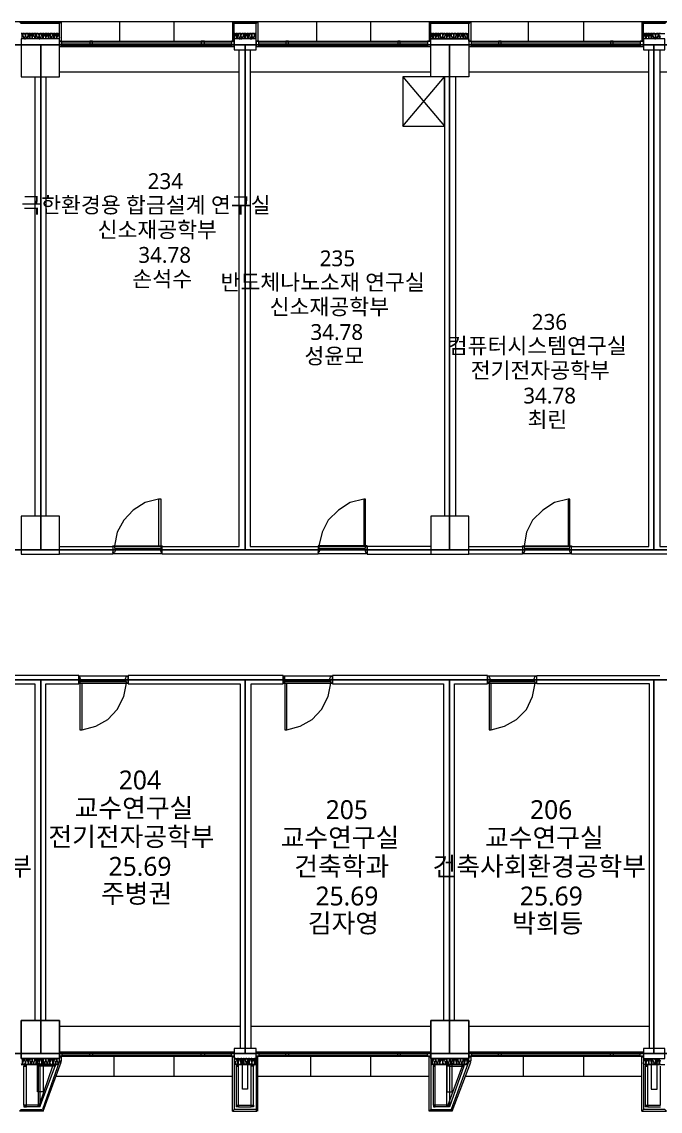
# Model space of a CAD drawing. Header units: millimetres. Extents: x -4020 to 126975, y -1911 to 106713.
# Drawn here: x 33847 to 45550, y 19414 to 39389 of the extents above; entities that cross this region are included whole.
import ezdxf

# ---------------------------------------------------------------- set-up
doc = ezdxf.new("R2010")
doc.units = ezdxf.units.MM
doc.layers.add('PDF_문자', color=7, linetype='Continuous')
doc.layers.add('PDF_형상', color=7, linetype='Continuous')
doc.styles.add('PDF 맑은 고딕', font='malgun.ttf')

msp = doc.modelspace()

# ---------------------------------------------------------------- linework, layer by layer
at = {"layer": 'PDF_형상', "lineweight": 5}
for points in [[(66295, 39389), (20158, 39389)], [(35641, 39389), (35641, 39031)], [(36636, 39389), (36636, 39031)], [(39247, 39389), (39247, 39031)], [(40242, 39389), (40242, 39031)], [(43133, 39389), (43133, 39031)], [(44144, 39389), (44144, 39031)], [(45558, 39171), (45543, 39171), (45527, 39171), (45527, 39140), (45527, 39093), (45527, 39078), (45512, 39078), (45496, 39093), (45512, 39140), (45512, 39171), (45496, 39171), (45481, 39171), (45465, 39140), (45449, 39171), (45434, 39171), (45418, 39171), (45418, 39140), (45434, 39093), (45418, 39078), (45403, 39078), (45403, 39093), (45403, 39140), (45403, 39171), (45387, 39171), (45372, 39171), (45372, 39140), (45387, 39093), (45372, 39078), (45356, 39078), (45341, 39093), (45356, 39140), (45356, 39171), (45341, 39171), (45325, 39171), (45325, 39140), (45341, 39093), (45325, 39078), (45310, 39078), (45294, 39093), (45310, 39140), (45310, 39171), (45294, 39171), (45278, 39171), (45278, 39140), (45278, 39093), (45278, 39078), (45263, 39078), (45247, 39093), (45263, 39140), (45263, 39171), (45247, 39171), (45636, 39171)], [(49196, 20471), (45434, 20471), (41688, 20471), (37941, 20471), (34195, 20471), (30433, 20471), (26687, 20471), (22941, 20471), (22941, 24466), (18946, 24466), (18946, 27326), (18946, 32129), (18946, 38969), (22941, 38969), (26687, 38969), (30433, 38969), (34195, 38969), (64445, 38969)], [(34537, 39031), (37739, 39031)], [(34584, 39000), (37693, 39000)], [(34584, 38954), (37693, 38954)], [(37833, 39078), (37848, 39078)], [(38035, 39078), (38050, 39078)], [(38143, 39031), (41346, 39031)], [(38190, 39000), (41283, 39000)], [(38190, 38954), (41283, 38954)], [(42045, 39031), (45247, 39031)], [(42092, 39000), (45185, 39000)], [(42092, 38954), (45185, 38954)], [(45558, 39078), (45543, 39093), (45558, 39140)], [(34537, 38938), (37739, 38938)], [(38035, 38876), (38035, 29767), (39278, 29767), (39278, 29627), (36418, 29627), (36418, 29767), (37833, 29767), (37833, 38876)], [(38143, 38938), (41346, 38938)], [(42045, 38938), (45247, 38938)], [(45543, 38876), (45543, 29767), (46771, 29767), (46771, 29627), (43926, 29627), (43926, 29767), (45341, 29767), (45341, 38876)], [(34086, 38378), (34086, 30326)], [(34288, 38378), (34288, 30326)], [(34537, 38472), (37833, 38472)], [(38035, 38472), (41346, 38472)], [(40833, 38378), (41594, 37477)], [(40833, 37477), (41594, 38378), (41594, 30326)], [(41796, 38378), (41796, 30326)], [(42045, 38472), (45341, 38472)], [(45543, 38472), (48838, 38472)], [(49196, 29704), (45434, 29704), (41688, 29704), (37941, 29704), (34195, 29704), (30433, 29704), (26687, 29704), (22941, 29704), (22941, 32129), (18946, 32129), (18946, 27326), (22941, 27326), (26687, 27326), (30433, 27326), (34195, 27326), (37941, 27326), (41688, 27326), (45434, 27326), (49196, 27326)], [(36356, 30637), (36107, 30575), (35889, 30435), (35718, 30248), (35594, 30031), (35547, 29782), (35547, 29736), (36402, 29736), (36402, 30637), (36356, 30637), (36356, 29782)], [(40118, 30637), (39869, 30575), (39651, 30435), (39465, 30248), (39356, 30031), (39294, 29782), (39294, 29736), (40149, 29736), (40149, 30637), (40118, 30637), (40118, 29782)], [(43864, 30637), (43615, 30575), (43398, 30435), (43211, 30248), (43102, 30031), (43056, 29782), (43056, 29736), (43895, 29736), (43895, 30637), (43864, 30637), (43864, 29782)], [(34537, 29767), (35516, 29767), (35516, 29627), (34537, 29627)], [(35516, 29767), (35516, 29782), (36418, 29782), (36418, 29767)], [(40180, 29767), (40180, 29782), (39278, 29782), (39278, 29767)], [(41346, 29767), (40180, 29767), (40180, 29627), (41346, 29627)], [(42045, 29767), (43024, 29767), (43024, 29627), (42045, 29627)], [(43024, 29767), (43024, 29782), (43926, 29782), (43926, 29767)], [(35563, 29736), (35563, 29704), (35547, 29658), (35516, 29658), (35516, 29673)], [(36387, 29736), (36387, 29704), (36402, 29658), (36418, 29658), (36418, 29673)], [(39309, 29736), (39309, 29704), (39294, 29658), (39278, 29658), (39278, 29673)], [(40133, 29736), (40133, 29704), (40149, 29658), (40180, 29658), (40180, 29673)], [(43071, 29736), (43071, 29704), (43056, 29658), (43024, 29658), (43024, 29673)], [(43879, 29736), (43879, 29704), (43895, 29658), (43926, 29658), (43926, 29673)], [(34288, 21077), (34288, 27248), (34895, 27248), (34895, 27404), (32034, 27404), (32034, 27248), (34086, 27248), (34086, 21077)], [(34895, 27264), (34910, 27264), (34910, 27295), (34926, 27295), (34926, 27342), (34910, 27388), (34895, 27388)], [(35796, 27264), (35765, 27264), (35765, 27295), (35750, 27295), (35750, 27342), (35765, 27388), (35796, 27388)], [(38050, 20564), (38050, 27248), (38641, 27248), (38641, 27404), (35796, 27404), (35796, 27248), (37848, 27248), (37848, 20564)], [(38641, 27264), (38672, 27264), (38672, 27295), (38672, 27342), (38672, 27388), (38641, 27388)], [(39542, 27264), (39511, 27264), (39511, 27295), (39496, 27295), (39496, 27342), (39511, 27388), (39542, 27388)], [(41781, 21077), (41781, 27248), (42387, 27248), (42387, 27404), (39542, 27404), (39542, 27248), (41579, 27248), (41579, 21077)], [(42387, 27264), (42418, 27264), (42418, 27295), (42434, 27295), (42434, 27342), (42418, 27388), (42387, 27388)], [(43289, 27264), (43258, 27264), (43258, 27295), (43242, 27295), (43242, 27342), (43258, 27388), (43289, 27388)], [(45356, 20564), (45356, 27248), (43289, 27248), (43289, 27404), (45543, 27404)], [(34957, 26409), (35205, 26471), (35423, 26595), (35594, 26782), (35718, 27015), (35765, 27264), (34910, 27264), (34910, 26409), (34957, 26409), (34957, 27264)], [(35750, 27295), (34926, 27295)], [(39496, 27295), (38672, 27295)], [(38703, 26409), (38952, 26471), (39169, 26595), (39340, 26782), (39465, 27015), (39511, 27264), (38672, 27264), (38672, 26409), (38703, 26409), (38703, 27264)], [(42449, 26409), (42698, 26471), (42916, 26595), (43102, 26782), (43211, 27015), (43258, 27264), (42418, 27264), (42418, 26409), (42449, 26409), (42449, 27264)], [(43242, 27295), (42434, 27295)], [(37848, 20968), (34537, 20968)], [(41346, 20968), (38050, 20968)], [(45356, 20968), (42045, 20968)], [(34522, 20284), (34522, 20300), (34537, 20347), (34537, 20362), (34522, 20378), (34506, 20378), (34490, 20362), (34490, 20347), (34506, 20300), (34506, 20284), (34490, 20269), (34475, 20284), (34475, 20300), (34490, 20347), (34490, 20362), (34475, 20378), (34459, 20378), (34444, 20362), (34444, 20347), (34459, 20300), (34459, 20284), (34444, 20269), (34428, 20284), (34428, 20300), (34428, 20347), (34428, 20362), (34428, 20378), (34413, 20378), (34397, 20362), (34397, 20347), (34413, 20300), (34413, 20284), (34397, 20269), (34366, 20284), (34366, 20300), (34382, 20347), (34382, 20362), (34366, 20378), (34351, 20378), (34351, 20362), (34351, 20347), (34351, 20300), (34351, 20284), (34335, 20269), (34319, 20284), (34319, 20300), (34335, 20347), (34335, 20362), (34319, 20378), (34304, 20378), (34288, 20362), (34288, 20347), (34304, 20300), (34304, 20284), (34288, 20269), (34273, 20284), (34273, 20300), (34288, 20347), (34288, 20362), (34273, 20378), (34257, 20378), (34242, 20362), (34242, 20347), (34257, 20300), (34257, 20284), (34242, 20269), (34226, 20284), (34226, 20300), (34226, 20347), (34226, 20362), (34226, 20378), (34211, 20378), (34195, 20362), (34195, 20347), (34211, 20300), (34211, 20284), (34195, 20269), (34180, 20284), (34164, 20300), (34148, 20284), (34133, 20269), (34117, 20284), (34117, 20300), (34133, 20347), (34133, 20362), (34117, 20378), (34102, 20378), (34102, 20362), (34102, 20347), (34102, 20300), (34102, 20284), (34086, 20269), (34071, 20284), (34071, 20300), (34086, 20347), (34086, 20362), (34071, 20378), (34055, 20378), (34040, 20362), (34040, 20347), (34055, 20300), (34055, 20284), (34040, 20269), (34024, 20284), (34024, 20300), (34040, 20347), (34040, 20362), (34024, 20378), (34009, 20378), (33993, 20362), (33993, 20347), (34009, 20300), (34009, 20284), (33993, 20269), (33977, 20284), (33977, 20300), (33977, 20347), (33977, 20362), (33977, 20378), (33962, 20378), (33946, 20362), (33946, 20347), (33962, 20300), (33962, 20284), (33946, 20269), (33915, 20284), (33915, 20300), (33900, 20284), (33884, 20269), (33869, 20284), (33869, 20300), (33884, 20347), (33884, 20362), (33869, 20378), (33853, 20378), (33853, 20362), (33853, 20347), (33853, 20300), (33853, 20284), (33838, 20269), (34522, 20269)], [(34242, 20378), (34242, 19771), (34133, 19771), (34133, 20378)], [(34537, 20502), (37739, 20502)], [(34537, 20424), (37739, 20424)], [(34537, 20331), (34537, 20409), (34568, 20409), (34568, 20331), (34537, 20331), (34568, 20315)], [(34584, 20486), (37693, 20486)], [(34584, 20440), (37693, 20440)], [(35532, 20424), (35532, 20051)], [(36636, 20424), (36636, 20051)], [(37988, 20378), (37988, 19818), (37895, 19818), (37895, 20378)], [(38143, 20502), (41346, 20502)], [(38143, 20424), (41346, 20424)], [(38190, 20486), (41283, 20486)], [(38190, 20440), (41283, 20440)], [(39138, 20424), (39138, 20051)], [(40242, 20424), (40242, 20051)], [(42030, 20284), (42014, 20300), (42030, 20347), (42030, 20362), (42030, 20378), (42014, 20378), (41999, 20362), (41999, 20347), (42014, 20300), (41999, 20284), (41983, 20269), (41967, 20284), (41967, 20300), (41983, 20347), (41983, 20362), (41967, 20378), (41952, 20378), (41952, 20362), (41952, 20347), (41952, 20300), (41952, 20284), (41936, 20269), (41921, 20284), (41921, 20300), (41936, 20347), (41936, 20362), (41921, 20378), (41905, 20378), (41890, 20362), (41890, 20347), (41905, 20300), (41905, 20284), (41890, 20269), (41874, 20284), (41874, 20300), (41890, 20347), (41890, 20362), (41874, 20378), (41859, 20378), (41843, 20362), (41843, 20347), (41859, 20300), (41859, 20284), (41843, 20269), (41828, 20284), (41828, 20300), (41828, 20347), (41828, 20362), (41828, 20378), (41812, 20378), (41796, 20362), (41796, 20347), (41812, 20300), (41812, 20284), (41796, 20269), (41765, 20284), (41765, 20300), (41750, 20284), (41734, 20269), (41719, 20284), (41719, 20300), (41734, 20347), (41734, 20362), (41719, 20378), (41703, 20378), (41703, 20362), (41703, 20347), (41703, 20300), (41703, 20284), (41688, 20269), (41672, 20284), (41672, 20300), (41688, 20347), (41688, 20362), (41672, 20378), (41657, 20378), (41641, 20362), (41641, 20347), (41657, 20300), (41657, 20284), (41641, 20269), (41625, 20284), (41625, 20300), (41641, 20347), (41625, 20362), (41625, 20378), (41610, 20378), (41594, 20362), (41594, 20347), (41610, 20300), (41610, 20284), (41594, 20269), (41579, 20284), (41563, 20300), (41563, 20284), (41532, 20269), (41517, 20284), (41517, 20300), (41532, 20347), (41532, 20362), (41517, 20378), (41501, 20378), (41501, 20362), (41501, 20347), (41501, 20300), (41501, 20284), (41486, 20269), (41470, 20284), (41470, 20300), (41486, 20347), (41486, 20362), (41470, 20378), (41454, 20378), (41439, 20362), (41439, 20347), (41454, 20300), (41454, 20284), (41439, 20269), (41423, 20284), (41423, 20300), (41439, 20347), (41439, 20362), (41423, 20378), (41408, 20378), (41392, 20362), (41392, 20347), (41408, 20300), (41408, 20284), (41392, 20269), (41377, 20284), (41377, 20300), (41377, 20347), (41377, 20362), (41377, 20378), (41361, 20378), (41346, 20362), (41346, 20347), (41361, 20300), (41361, 20284), (41346, 20269), (42014, 20269)], [(41641, 20378), (41641, 19771), (41734, 19771), (41734, 20378)], [(42045, 20502), (45247, 20502)], [(42045, 20424), (45247, 20424)], [(42076, 20315), (42045, 20331), (42045, 20409), (42076, 20409), (42076, 20331), (42045, 20331)], [(42092, 20486), (45185, 20486)], [(42092, 20440), (45185, 20440)], [(43040, 20424), (43040, 20051)], [(44144, 20424), (44144, 20051)], [(45387, 20378), (45372, 20362), (45372, 20347), (45387, 20300), (45387, 20284), (45372, 20269), (45356, 20269), (45341, 20284), (45341, 20300), (45356, 20347), (45356, 20362), (45341, 20378), (45325, 20362), (45325, 20347), (45341, 20300), (45341, 20284), (45325, 20269), (45310, 20269), (45294, 20284), (45294, 20300), (45310, 20347), (45310, 20362), (45294, 20378), (45278, 20362), (45278, 20347), (45278, 20300), (45278, 20284), (45278, 20269), (45263, 20269), (45247, 20284), (45247, 20300), (45263, 20347), (45263, 20362), (45247, 20378)], [(45558, 20362), (45543, 20378), (45527, 20362), (45527, 20347), (45527, 20300), (45527, 20284), (45527, 20269), (45512, 20269), (45496, 20284), (45496, 20300), (45512, 20347), (45512, 20362), (45496, 20378)], [(33884, 19523), (33884, 20238), (33931, 20269)], [(34148, 19523), (33931, 19523), (33931, 20238)], [(34428, 20238), (34180, 20238), (34148, 20269), (34148, 19523), (34180, 19492), (34459, 20238), (34413, 20269)], [(34413, 20238), (34164, 19523)], [(34428, 20269), (34180, 20269), (34180, 19523)], [(37786, 19523), (37817, 19523), (37817, 19492), (37786, 19492), (37786, 19523), (37786, 20238), (37817, 20269)], [(37786, 19492), (37817, 19523), (38050, 19523), (38050, 20238)], [(37817, 19523), (37817, 20238)], [(38097, 19523), (38097, 20238), (38050, 20269)], [(41392, 19523), (41392, 20238), (41423, 20269)], [(41641, 19523), (41423, 19523), (41423, 20238)], [(41921, 20269), (41952, 20238), (41688, 19492), (41641, 19523), (41641, 20269), (41688, 20238), (41936, 20238)], [(41921, 20238), (41657, 19523)], [(41936, 20269), (41688, 20269), (41688, 19523)], [(45247, 20269), (45636, 20269)], [(45278, 19523), (45325, 19523), (45325, 19492), (45278, 19492), (45278, 19523), (45278, 20238), (45325, 20269)], [(45278, 19492), (45325, 19523), (45558, 19523), (45558, 20238)], [(45325, 19523), (45325, 20238)], [(45558, 20269), (45543, 20284), (45543, 20300), (45558, 20347)], [(37708, 20051), (34475, 20051)], [(41315, 20051), (38175, 20051)], [(45216, 20051), (41967, 20051)], [(33884, 19492), (33931, 19523)], [(34148, 19492), (33931, 19492)], [(37817, 19492), (38050, 19492)], [(38097, 19492), (38050, 19523)], [(41392, 19492), (41423, 19523)], [(41641, 19492), (41423, 19492)], [(45325, 19492), (45558, 19492)]]:
    msp.add_lwpolyline(points, dxfattribs=at)
for points in [[(33838, 39358), (33806, 39389), (34568, 39389), (34537, 39358)], [(34537, 39358), (34568, 39389), (34568, 39031), (34537, 39031)], [(37739, 39358), (37708, 39389), (37708, 39031), (37739, 39031)], [(37739, 39358), (37708, 39389), (38159, 39389), (38143, 39358)], [(38143, 39358), (38175, 39389), (38175, 39031), (38143, 39031)], [(41346, 39358), (41315, 39389), (41315, 39031), (41346, 39031)], [(41346, 39358), (41315, 39389), (42061, 39389), (42030, 39358)], [(42045, 39358), (42076, 39389), (42076, 39031), (42045, 39031)], [(45247, 39358), (45216, 39389), (45667, 39389), (45636, 39358)], [(45247, 39358), (45216, 39389), (45216, 39031), (45247, 39031)], [(34522, 39140), (34537, 39093), (34522, 39078), (34506, 39078), (34490, 39093), (34506, 39140), (34506, 39171), (34490, 39171), (34475, 39171), (34475, 39140), (34490, 39093), (34475, 39078), (34459, 39078), (34444, 39093), (34459, 39140), (34459, 39171), (34444, 39171), (34428, 39171), (34428, 39140), (34428, 39093), (34428, 39078), (34413, 39078), (34397, 39093), (34413, 39140), (34413, 39171), (34397, 39171), (34366, 39171), (34366, 39140), (34382, 39093), (34366, 39078), (34351, 39078), (34351, 39093), (34351, 39140), (34351, 39171), (34335, 39171), (34319, 39171), (34319, 39140), (34335, 39093), (34319, 39078), (34304, 39078), (34288, 39093), (34304, 39140), (34304, 39171), (34288, 39171), (34273, 39171), (34273, 39140), (34288, 39093), (34273, 39078), (34257, 39078), (34242, 39093), (34257, 39140), (34257, 39171), (34242, 39171), (34226, 39171), (34226, 39140), (34226, 39093), (34226, 39078), (34211, 39078), (34195, 39093), (34211, 39140), (34211, 39171), (34195, 39171), (34180, 39171), (34164, 39140), (34148, 39171), (34133, 39171), (34117, 39171), (34117, 39140), (34133, 39093), (34117, 39078), (34102, 39078), (34102, 39093), (34102, 39140), (34102, 39171), (34086, 39171), (34071, 39171), (34071, 39140), (34086, 39093), (34071, 39078), (34055, 39078), (34040, 39093), (34055, 39140), (34055, 39171), (34040, 39171), (34024, 39171), (34024, 39140), (34040, 39093), (34024, 39078), (34009, 39078), (33993, 39093), (34009, 39140), (34009, 39171), (33993, 39171), (33977, 39171), (33977, 39140), (33977, 39093), (33977, 39078), (33962, 39078), (33946, 39093), (33962, 39140), (33962, 39171), (33946, 39171), (33915, 39171), (33915, 39140), (33900, 39171), (33884, 39171), (33869, 39171), (33869, 39140), (33884, 39093), (33869, 39078), (33853, 39078), (33853, 39093), (33853, 39140), (33853, 39171), (33838, 39171), (34537, 39171), (34522, 39171)], [(38128, 39140), (38128, 39093), (38128, 39078), (38112, 39078), (38097, 39093), (38112, 39140), (38112, 39171), (38097, 39171), (38066, 39171), (38066, 39140), (38050, 39171), (38035, 39171), (38019, 39171), (38019, 39140), (38035, 39093), (38019, 39078), (38004, 39078), (38004, 39093), (38004, 39140), (38004, 39171), (37988, 39171), (37972, 39171), (37972, 39140), (37988, 39093), (37972, 39078), (37957, 39078), (37941, 39093), (37957, 39140), (37957, 39171), (37941, 39171), (37926, 39171), (37926, 39140), (37926, 39093), (37926, 39078), (37910, 39078), (37895, 39093), (37910, 39140), (37910, 39171), (37895, 39171), (37879, 39171), (37864, 39140), (37864, 39171), (37833, 39171), (37817, 39171), (37817, 39140), (37833, 39093), (37817, 39078), (37801, 39078), (37801, 39093), (37801, 39140), (37801, 39171), (37786, 39171), (37770, 39171), (37770, 39140), (37786, 39093), (37770, 39078), (37755, 39078), (37739, 39093), (37755, 39140), (37755, 39171), (37739, 39171), (38143, 39171), (38128, 39171)], [(42014, 39140), (41999, 39171), (41983, 39171), (41967, 39171), (41967, 39140), (41983, 39093), (41967, 39078), (41952, 39078), (41952, 39093), (41952, 39140), (41952, 39171), (41936, 39171), (41921, 39171), (41921, 39140), (41936, 39093), (41921, 39078), (41905, 39078), (41890, 39093), (41905, 39140), (41905, 39171), (41890, 39171), (41874, 39171), (41874, 39140), (41890, 39093), (41874, 39078), (41859, 39078), (41843, 39093), (41859, 39140), (41859, 39171), (41843, 39171), (41828, 39171), (41828, 39140), (41828, 39093), (41828, 39078), (41812, 39078), (41796, 39093), (41812, 39140), (41812, 39171), (41796, 39171), (41765, 39171), (41765, 39140), (41750, 39171), (41734, 39171), (41719, 39171), (41719, 39140), (41734, 39093), (41719, 39078), (41703, 39078), (41703, 39093), (41703, 39140), (41703, 39171), (41688, 39171), (41672, 39171), (41672, 39140), (41688, 39093), (41672, 39078), (41657, 39078), (41641, 39093), (41657, 39140), (41657, 39171), (41641, 39171), (41625, 39171), (41625, 39140), (41641, 39093), (41625, 39093), (41625, 39078), (41610, 39078), (41594, 39093), (41610, 39140), (41610, 39171), (41594, 39171), (41579, 39171), (41563, 39140), (41563, 39171), (41532, 39171), (41517, 39171), (41517, 39140), (41532, 39093), (41517, 39078), (41501, 39078), (41501, 39093), (41501, 39140), (41501, 39171), (41486, 39171), (41470, 39171), (41470, 39140), (41486, 39093), (41470, 39078), (41454, 39078), (41439, 39093), (41454, 39140), (41454, 39171), (41439, 39171), (41423, 39171), (41423, 39140), (41439, 39093), (41423, 39078), (41408, 39078), (41392, 39093), (41408, 39140), (41408, 39171), (41392, 39171), (41377, 39171), (41377, 39140), (41377, 39093), (41377, 39078), (41361, 39078), (41346, 39093), (41361, 39140), (41361, 39171), (41346, 39171), (42045, 39171), (42030, 39171)], [(34195, 38969), (30433, 38969), (30433, 29704), (34195, 29704)], [(34537, 39078), (33838, 39078), (33838, 38378), (34537, 38378)], [(33915, 39140), (33900, 39093), (33900, 39078), (33915, 39078), (33931, 39093)], [(34164, 39140), (34148, 39093), (34164, 39078), (34180, 39078), (34180, 39093)], [(37941, 38969), (34195, 38969), (34195, 29704), (37941, 29704)], [(34537, 38938), (34584, 38938), (34584, 39031), (34537, 39031)], [(35097, 38938), (35143, 38938), (35143, 39031), (35097, 39031)], [(37133, 38938), (37195, 38938), (37195, 39031), (37133, 39031)], [(37693, 38938), (37739, 38938), (37739, 39031), (37693, 39031)], [(37739, 39078), (37739, 38876), (38143, 38876), (38143, 39078)], [(37864, 39140), (37848, 39093), (37864, 39078), (37879, 39078), (37879, 39093)], [(41688, 38969), (37941, 38969), (37941, 29704), (41688, 29704)], [(38066, 39140), (38050, 39093), (38050, 39078), (38066, 39078), (38081, 39093)], [(38143, 38938), (38190, 38938), (38190, 39031), (38143, 39031)], [(38687, 38938), (38734, 38938), (38734, 39031), (38687, 39031)], [(40739, 38938), (40786, 38938), (40786, 39031), (40739, 39031)], [(41283, 38938), (41346, 38938), (41346, 39031), (41283, 39031)], [(42045, 39078), (42045, 38378), (41346, 38378), (41346, 39078)], [(41563, 39140), (41548, 39093), (41563, 39078), (41579, 39078), (41579, 39093)], [(45434, 38969), (41688, 38969), (41688, 29704), (45434, 29704)], [(41765, 39140), (41750, 39093), (41750, 39078), (41765, 39078), (41781, 39093)], [(42014, 39140), (41999, 39093), (42014, 39078), (42030, 39078), (42030, 39093)], [(42045, 38938), (42092, 38938), (42092, 39031), (42045, 39031)], [(42589, 38938), (42636, 38938), (42636, 39031), (42589, 39031)], [(44641, 38938), (44688, 38938), (44688, 39031), (44641, 39031)], [(45185, 38938), (45247, 38938), (45247, 39031), (45185, 39031)], [(45247, 39078), (45247, 38876), (45636, 38876), (45636, 39078)], [(49196, 38969), (45434, 38969), (45434, 29704), (49196, 29704)], [(45465, 39140), (45449, 39093), (45449, 39078), (45465, 39078), (45481, 39093)], [(40833, 38378), (40833, 37477), (41594, 37477), (41594, 38378)], [(33838, 29627), (34537, 29627), (34537, 30326), (33838, 30326)], [(41346, 29627), (42045, 29627), (42045, 30326), (41346, 30326)], [(36418, 29767), (35516, 29767), (35516, 29642), (36418, 29642)], [(40180, 29767), (39278, 29767), (39278, 29642), (40180, 29642)], [(43926, 29767), (43024, 29767), (43024, 29642), (43926, 29642)], [(34895, 27264), (35796, 27264), (35796, 27388), (34895, 27388)], [(38641, 27264), (39542, 27264), (39542, 27388), (38641, 27388)], [(42387, 27264), (43289, 27264), (43289, 27388), (42387, 27388)], [(34195, 27326), (30433, 27326), (30433, 20471), (34195, 20471)], [(37941, 27326), (34195, 27326), (34195, 20471), (37941, 20471)], [(41688, 27326), (37941, 27326), (37941, 20471), (41688, 20471)], [(45434, 27326), (41688, 27326), (41688, 20471), (45434, 20471)], [(49196, 27326), (45434, 27326), (45434, 20471), (49196, 20471)], [(34537, 21077), (33838, 21077), (33838, 20378), (34537, 20378)], [(33838, 20378), (33838, 21077), (34537, 21077), (34537, 20378)], [(42045, 21077), (41346, 21077), (41346, 20378), (42045, 20378)], [(41346, 20378), (41346, 21077), (42045, 21077), (42045, 20378)], [(33915, 20300), (33931, 20347), (33931, 20362), (33915, 20378), (33900, 20378), (33900, 20362), (33900, 20347)], [(34164, 20300), (34180, 20347), (34180, 20362), (34180, 20378), (34164, 20378), (34148, 20362), (34148, 20347)], [(34537, 20502), (34584, 20502), (34584, 20424), (34537, 20424)], [(35097, 20502), (35143, 20502), (35143, 20424), (35097, 20424)], [(37133, 20502), (37195, 20502), (37195, 20424), (37133, 20424)], [(37693, 20502), (37739, 20502), (37739, 20424), (37693, 20424)], [(37739, 19445), (37708, 19414), (37708, 20409), (37739, 20409)], [(37739, 20564), (37739, 20378), (38143, 20378), (38143, 20564)], [(38143, 20269), (38128, 20284), (38128, 20300), (38128, 20347), (38128, 20362), (38128, 20378), (38112, 20378), (38097, 20362), (38097, 20347), (38112, 20300), (38112, 20284), (38097, 20269), (38066, 20284), (38066, 20300), (38081, 20347), (38081, 20362), (38066, 20378), (38050, 20378), (38050, 20362), (38050, 20347), (38066, 20300), (38050, 20284), (38035, 20269), (38019, 20284), (38019, 20300), (38035, 20347), (38035, 20362), (38019, 20378), (38004, 20378), (38004, 20362), (38004, 20347), (38004, 20300), (38004, 20284), (37988, 20269), (37972, 20284), (37972, 20300), (37988, 20347), (37988, 20362), (37972, 20378), (37957, 20378), (37941, 20362), (37941, 20347), (37957, 20300), (37957, 20284), (37941, 20269), (37926, 20284), (37926, 20300), (37926, 20347), (37926, 20362), (37926, 20378), (37910, 20378), (37895, 20362), (37895, 20347), (37910, 20300), (37910, 20284), (37895, 20269), (37879, 20284), (37864, 20300), (37879, 20347), (37879, 20362), (37879, 20378), (37864, 20378), (37848, 20362), (37848, 20347), (37864, 20300), (37864, 20284), (37833, 20269), (37817, 20284), (37817, 20300), (37833, 20347), (37833, 20362), (37817, 20378), (37801, 20378), (37801, 20362), (37801, 20347), (37801, 20300), (37801, 20284), (37786, 20269), (37770, 20284), (37770, 20300), (37786, 20347), (37786, 20362), (37770, 20378), (37755, 20378), (37739, 20362), (37739, 20347), (37755, 20300), (37755, 20284), (37739, 20269)], [(38143, 20502), (38190, 20502), (38190, 20424), (38143, 20424)], [(38143, 19445), (38175, 19414), (38175, 20409), (38143, 20409)], [(38687, 20502), (38734, 20502), (38734, 20424), (38687, 20424)], [(40739, 20502), (40786, 20502), (40786, 20424), (40739, 20424)], [(41283, 20502), (41346, 20502), (41346, 20424), (41283, 20424)], [(41346, 20409), (41346, 19445), (41315, 19414), (41315, 20409)], [(41563, 20300), (41579, 20347), (41579, 20362), (41579, 20378), (41563, 20378), (41548, 20362), (41548, 20347)], [(41765, 20300), (41781, 20347), (41781, 20362), (41765, 20378), (41750, 20378), (41750, 20362), (41750, 20347)], [(42045, 20502), (42092, 20502), (42092, 20424), (42045, 20424)], [(42589, 20502), (42636, 20502), (42636, 20424), (42589, 20424)], [(44641, 20502), (44688, 20502), (44688, 20424), (44641, 20424)], [(45185, 20502), (45247, 20502), (45247, 20424), (45185, 20424)], [(45247, 19445), (45216, 19414), (45216, 20409), (45247, 20409), (45247, 19445), (45216, 19414), (45667, 19414), (45636, 19445)], [(45247, 20564), (45247, 20378), (45636, 20378), (45636, 20564)], [(45465, 20347), (45449, 20362), (45434, 20378), (45418, 20362), (45418, 20347), (45434, 20300), (45434, 20284), (45418, 20269), (45403, 20269), (45403, 20284), (45403, 20300), (45403, 20347), (45403, 20362), (45387, 20378), (45387, 19818), (45496, 19818), (45496, 20378), (45481, 20362)], [(33884, 20269), (33884, 20238), (33931, 20238), (33931, 20269)], [(34180, 20269), (34180, 20238), (34148, 20238), (34148, 20269)], [(34568, 20315), (34537, 20331), (34226, 19445), (34242, 19414)], [(34459, 20269), (34459, 20238), (34413, 20238), (34413, 20269)], [(37786, 20269), (37786, 20238), (37817, 20238), (37817, 20269)], [(38097, 20269), (38097, 20238), (38050, 20238), (38050, 20269)], [(41392, 20269), (41392, 20238), (41423, 20238), (41423, 20269)], [(41688, 20269), (41688, 20238), (41641, 20238), (41641, 20269)], [(42076, 20315), (42045, 20331), (41719, 19445), (41734, 19414)], [(41952, 20269), (41952, 20238), (41921, 20238), (41921, 20269)], [(45278, 20269), (45278, 20238), (45325, 20238), (45325, 20269)], [(45465, 20347), (45449, 20300), (45449, 20284), (45449, 20269), (45465, 20269), (45481, 20284), (45481, 20300)], [(34211, 19445), (34242, 19414), (33806, 19414), (33838, 19445)], [(33884, 19523), (33884, 19492), (33931, 19492), (33931, 19523)], [(34180, 19523), (34180, 19492), (34148, 19492), (34148, 19523)], [(37739, 19445), (37708, 19414), (38159, 19414), (38143, 19445)], [(38097, 19523), (38097, 19492), (38050, 19492), (38050, 19523)], [(41719, 19445), (41734, 19414), (41315, 19414), (41346, 19445)], [(41392, 19523), (41392, 19492), (41423, 19492), (41423, 19523)], [(41688, 19523), (41688, 19492), (41641, 19492), (41641, 19523)]]:
    msp.add_lwpolyline(points, close=True, dxfattribs=at)

# ---------------------------------------------------------------- texts
at = {"layer": 'PDF_문자', "attachment_point": 4, "style": 'PDF 맑은 고딕'}
for s, insert, char_height in [('234', (36154, 36465), 290.5), ('극한환경용 합금설계 연구실', (33837, 36014), 290.49), ('신소재공학부', (35237, 35563), 290.5), ('34.78', (35983, 35112), 290.5), ('235', (39309, 35050), 290.5), ('손석수', (35874, 34661), 290.5), ('반도체나노소재 연구실', (37491, 34599), 290.49), ('신소재공학부', (38392, 34148), 290.5), ('236', (43195, 33884), 290.5), ('34.78', (39138, 33698), 290.5), ('컴퓨터시스템연구실', (41656, 33433), 290.5), ('성윤모', (39029, 33247), 290.5), ('전기전자공학부', (42076, 32983), 290.5), ('34.78', (43040, 32532), 290.5), ('최린', (43118, 32081), 290.5), ('204', (35625, 25485), 346.4), ('교수연구실', (34817, 24957), 346.4), ('205', (39418, 24941), 346.4), ('206', (43164, 24941), 346.4), ('전기전자공학부', (34335, 24429), 346.4), ('교수연구실', (38594, 24413), 346.4), ('교수연구실', (42340, 24413), 346.4), ('건축사회환경공학부', (30122, 23885), 346.4), ('25.69', (35438, 23900), 346.4), ('건축학과', (38843, 23885), 346.4), ('건축사회환경공학부', (41377, 23885), 346.4), ('주병권', (35299, 23387), 346.4), ('25.69', (39231, 23356), 346.4), ('25.69', (42978, 23356), 346.4), ('김자영', (39092, 22843), 346.4), ('박희등', (42838, 22843), 346.4)]:
    msp.add_mtext(s, dxfattribs=dict(at, insert=insert, char_height=char_height))

doc.saveas('drawing.dxf')
